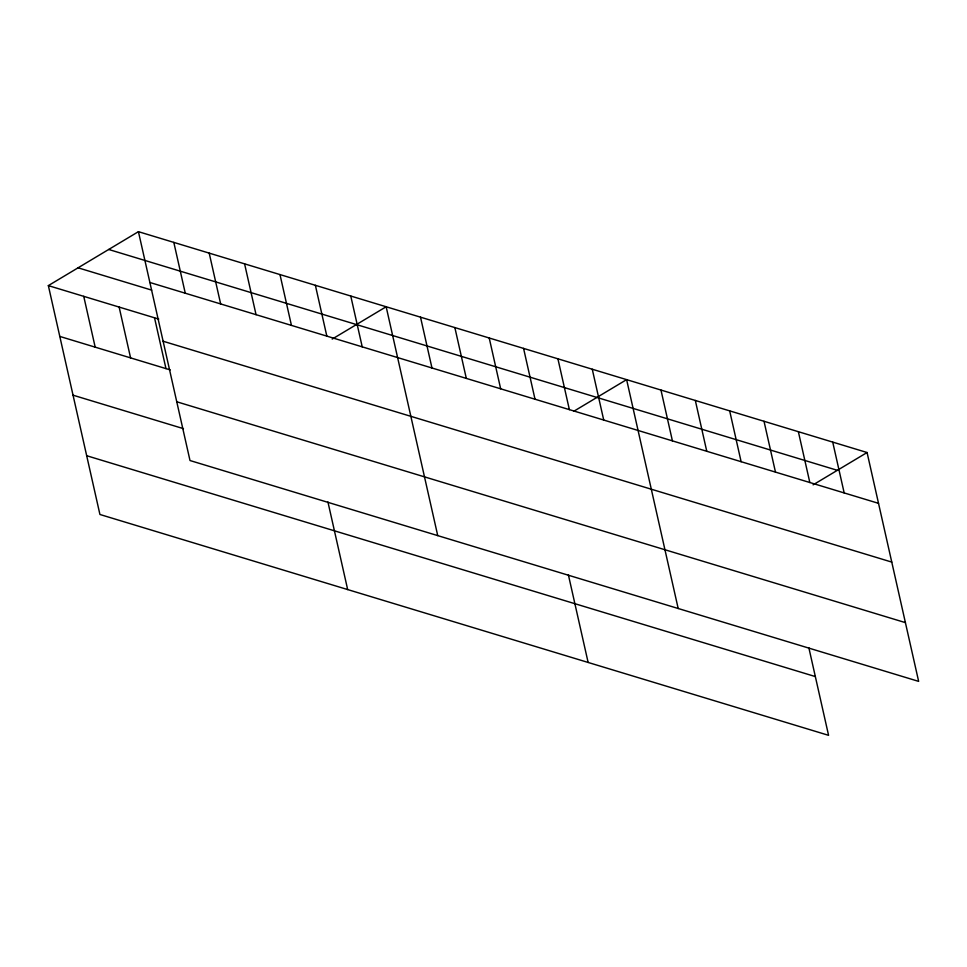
<?xml version="1.0" encoding="UTF-8"?>
<svg xmlns="http://www.w3.org/2000/svg" width="967" height="967" viewBox="0 0 967 967"><rect width="100%" height="100%" fill="white"/><g stroke="black" fill="none" stroke-linecap="round" stroke-linejoin="round"><path stroke-width="1.45" d="M808.847 647.745L828.574 735.331L99.927 514.48L48.35 285.616L138.426 231.669L867.073 452.52L918.65 681.384L190.003 460.534L138.426 231.669M332.201 339.079L386.159 306.757L437.737 535.621M573.927 411.193L626.616 379.632L678.193 608.509M813.102 484.842L867.073 452.52M108.703 249.474L837.349 470.313M149.873 282.485L878.519 503.336M78.073 267.811L151.686 290.124M48.35 285.616L158.769 319.086M163.121 341.242L891.767 562.093M59.809 336.431L170.228 369.902M176.756 401.776L905.414 622.627M73.045 395.189L183.464 428.659M86.692 455.723L815.338 676.574M832.72 442.1L844.179 492.928M798.367 431.693L809.826 482.509M764.015 421.286L775.474 472.101M729.674 410.866L741.121 461.694M695.321 400.459L706.768 451.275M660.969 390.052L672.416 440.867M592.263 369.225L603.722 420.041M557.911 358.817L569.37 409.633M523.57 348.398L535.017 399.226M568.391 574.869L588.129 662.455M489.217 337.991L500.664 388.807M454.865 327.583L466.312 378.399M420.512 317.164L431.971 367.992M350.767 296.023L362.226 346.851M315.375 285.301L326.834 336.129M279.983 274.58L291.442 325.395M327.934 501.994L347.673 589.568M244.591 263.846L256.05 314.674M209.198 253.124L220.657 303.94M173.818 242.391L185.265 293.219M154.527 317.792L165.973 368.62M119.134 307.071L130.581 357.887M83.742 296.337L95.189 347.165"/></g></svg>
